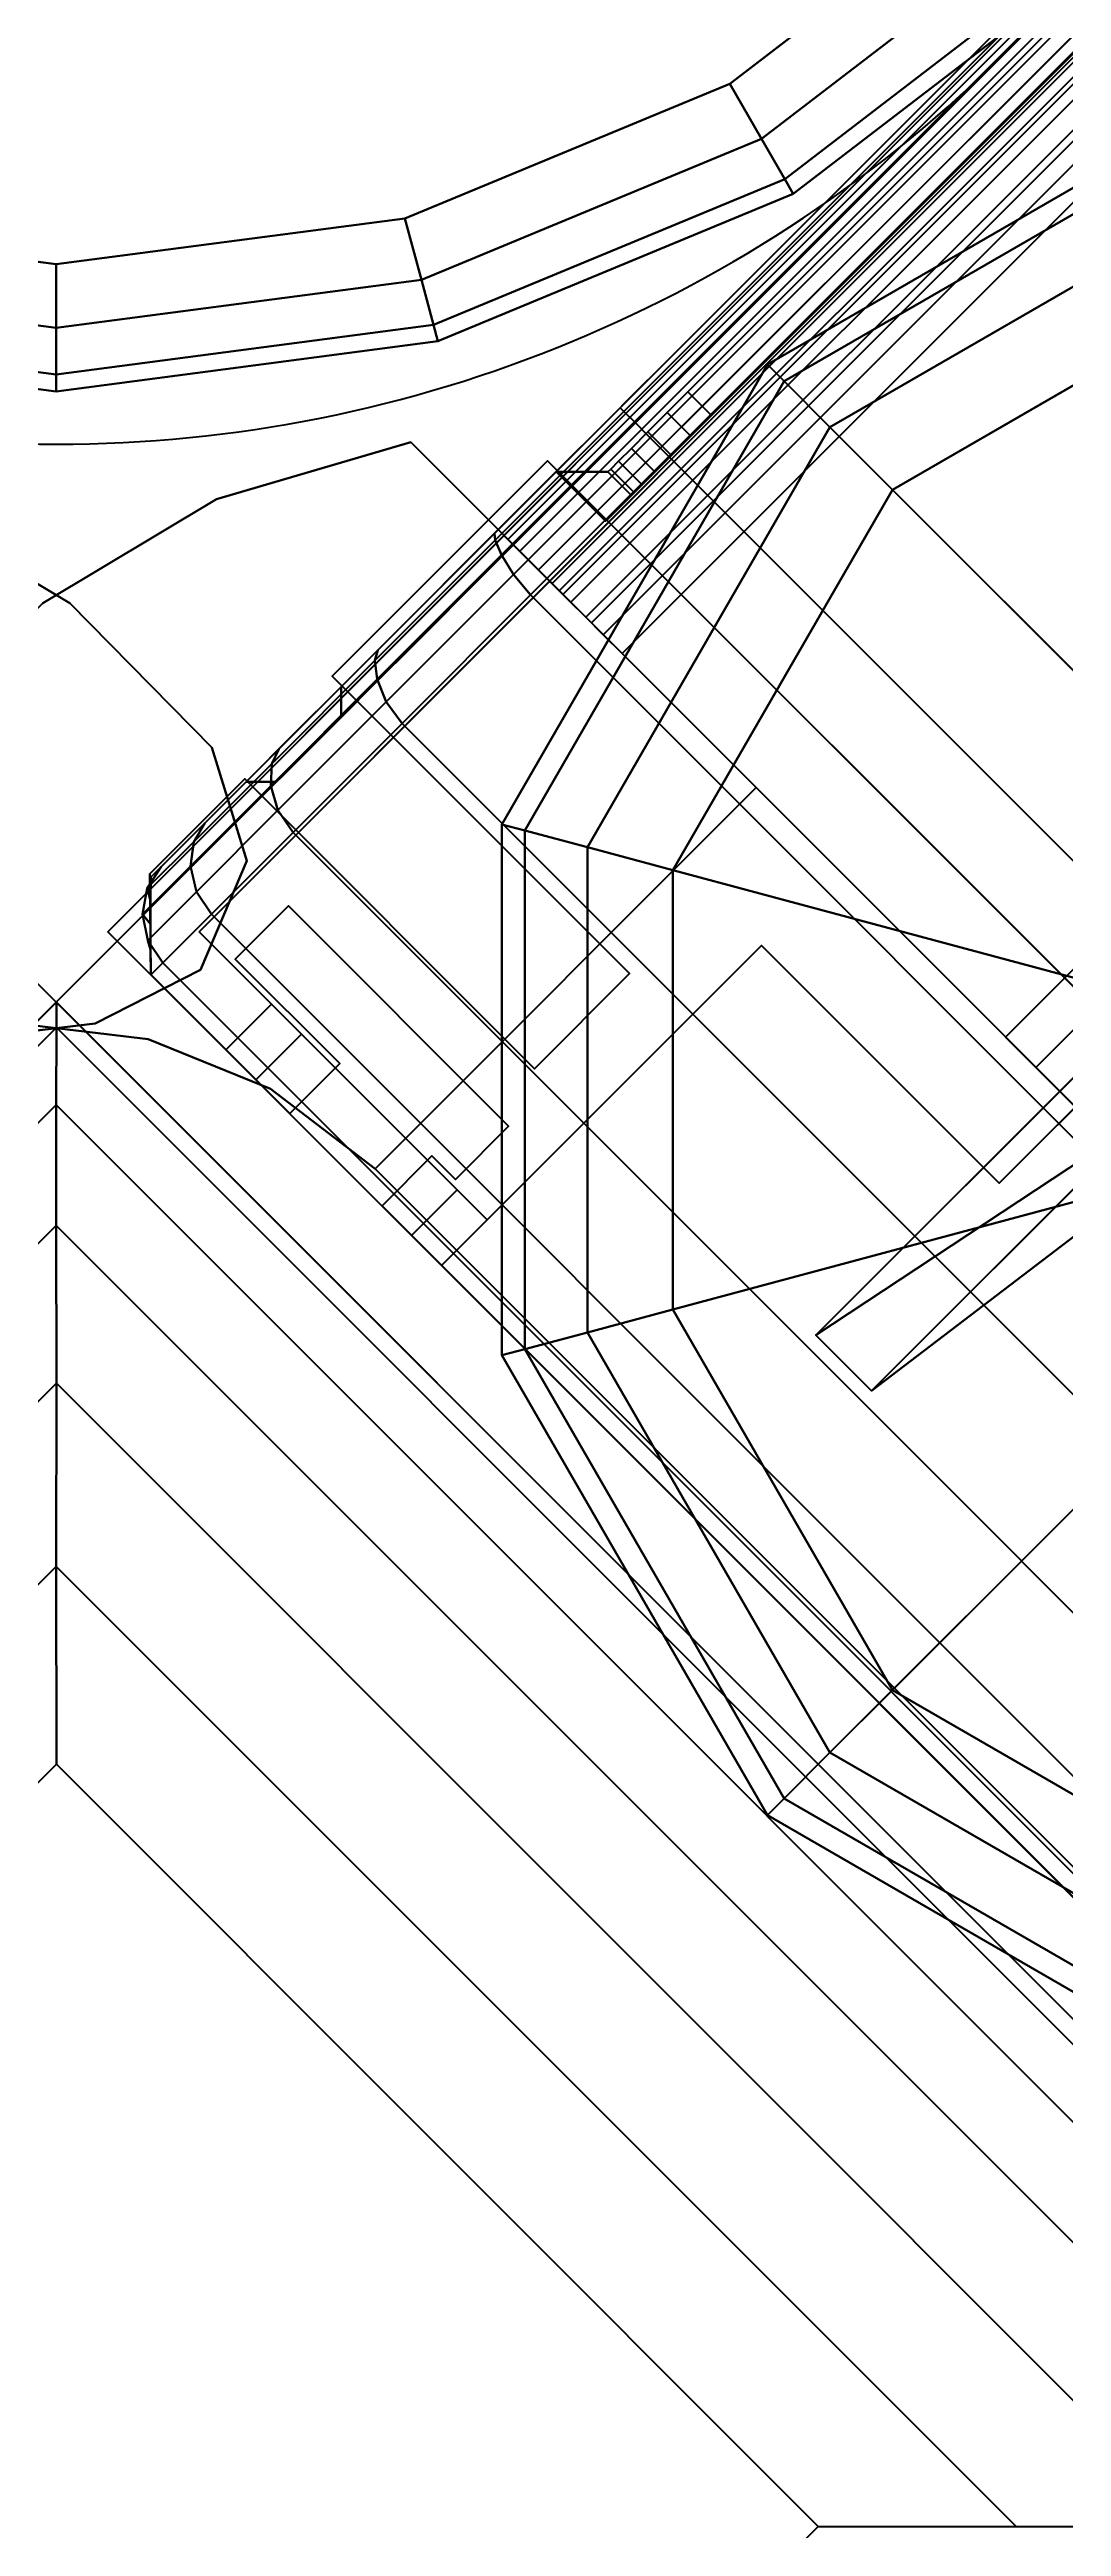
# Model space of a CAD drawing. Extents: x -170 to 1783, y -20 to 1205.
# Drawn here: x 103.195 to 104.134, y 271.417 to 273.715 of the extents above; entities that cross this region are included whole.
import ezdxf
from ezdxf.enums import TextEntityAlignment as Align

# ---------------------------------------------------------------- set-up
doc = ezdxf.new("R2010")
doc.units = 0
doc.header["$LTSCALE"] = 96
doc.header["$MEASUREMENT"] = 0
for name, color, linetype in [('A-FURN-3-PANEL-GLIDE', 7, 'Continuous'), ('A-FURN-3-PANEL-GLIDE-HOUSING', 7, 'Continuous'), ('A-FURN-3-PANEL-RACE', 7, 'Continuous'), ('A-FURN-3-PANEL-SIDE1', 7, 'Continuous'), ('A-FURN-3-PANEL-SIDE2', 7, 'Continuous'), ('A-FURN-3-PANEL-TOPCAP', 7, 'Continuous'), ('A-FURN-3-PANEL-TRIM', 7, 'Continuous'), ('A-FURN-3-WKSF-TOP', 7, 'Continuous'), ('A-FURN-3-WKSF-TRIM', 7, 'Continuous'), ('A-FURN-P-PNLS', 7, 'Continuous'), ('A-FURN-P-PNLS-POWR', 7, 'Continuous'), ('A-FURN-P-WKSF', 7, 'Continuous'), ('MAIN_PANEL', 7, 'Continuous'), ('MAIN_PANEL_COMP', 7, 'Continuous'), ('MAIN_WKSURF', 7, 'Continuous'), ('SM', 7, 'Continuous')]:
    doc.layers.add(name, color=color, linetype=linetype)

# ---------------------------------------------------------------- blocks, each defined once
blk = doc.blocks.new('EC-EFP-456')
at = {"layer": 'A-FURN-3-PANEL-GLIDE', "color": 20, "linetype": 'Continuous'}
for points in [[(0.4201, 1.8052, 0.2464), (0.4091, 1.8242, 0.1642), (0.885, 1.9517, 0.1642), (0.885, 1.9297, 0.2464)], [(0.4091, 1.8242, 0.1642), (0.4201, 1.8052, 0.0821), (0.885, 1.9297, 0.0821), (0.885, 1.9517, 0.1642)], [(0.885, 1.9297, 0.2464), (0.885, 1.9517, 0.1642), (1.3609, 1.8242, 0.1642), (1.3499, 1.8052, 0.2464)], [(0.885, 1.9517, 0.1642), (0.885, 1.9297, 0.0821), (1.3499, 1.8052, 0.0821), (1.3609, 1.8242, 0.1642)], [(0.4502, 1.7531, 0.3065), (0.4201, 1.8052, 0.2464), (0.885, 1.9297, 0.2464), (0.885, 1.8696, 0.3065)], [(0.4201, 1.8052, 0.0821), (0.4502, 1.7531, 0.022), (0.885, 1.8696, 0.022), (0.885, 1.9297, 0.0821)], [(0.885, 1.8696, 0.3065), (0.885, 1.9297, 0.2464), (1.3499, 1.8052, 0.2464), (1.3198, 1.7531, 0.3065)], [(0.885, 1.9297, 0.0821), (0.885, 1.8696, 0.022), (1.3198, 1.7531, 0.022), (1.3499, 1.8052, 0.0821)], [(0.4912, 1.682, 0.3285), (0.4502, 1.7531, 0.3065), (0.885, 1.8696, 0.3065), (0.885, 1.7875, 0.3285)], [(0.4502, 1.7531, 0.022), (0.4912, 1.682), (0.885, 1.7875), (0.885, 1.8696, 0.022)], [(0.885, 1.7875, 0.3285), (0.885, 1.8696, 0.3065), (1.3198, 1.7531, 0.3065), (1.2787, 1.682, 0.3285)], [(0.885, 1.8696, 0.022), (0.885, 1.7875), (1.2787, 1.682), (1.3198, 1.7531, 0.022)], [(0.0798, 1.4649, 0.2464), (0.0608, 1.4759, 0.1642), (0.4091, 1.8242, 0.1642), (0.4201, 1.8052, 0.2464)], [(0.0608, 1.4759, 0.1642), (0.0798, 1.4649, 0.0821), (0.4201, 1.8052, 0.0821), (0.4091, 1.8242, 0.1642)], [(0.1319, 1.4348, 0.3065), (0.0798, 1.4649, 0.2464), (0.4201, 1.8052, 0.2464), (0.4502, 1.7531, 0.3065)], [(0.0798, 1.4649, 0.0821), (0.1319, 1.4348, 0.022), (0.4502, 1.7531, 0.022), (0.4201, 1.8052, 0.0821)], [(0.7837, 1.1754, 0.3285), (0.4912, 1.682, 0.3285), (0.885, 1.7875, 0.3285), (0.885, 1.2025, 0.3285)], [(0.885, 1.2025, 0.3285), (0.885, 1.7875, 0.3285), (1.2787, 1.682, 0.3285), (0.9862, 1.1754, 0.3285)], [(0.203, 1.3937, 0.3285), (0.1319, 1.4348, 0.3065), (0.4502, 1.7531, 0.3065), (0.4912, 1.682, 0.3285)], [(0.1319, 1.4348, 0.022), (0.203, 1.3937), (0.4912, 1.682), (0.4502, 1.7531, 0.022)], [(0.7096, 1.1013, 0.3285), (0.203, 1.3937, 0.3285), (0.4912, 1.682, 0.3285), (0.7837, 1.1754, 0.3285)], [(-0.0447, 1, 0.2464), (-0.0668, 1, 0.1642), (0.0608, 1.4759, 0.1642), (0.0798, 1.4649, 0.2464)], [(-0.0668, 1, 0.1642), (-0.0447, 1, 0.0821), (0.0798, 1.4649, 0.0821), (0.0608, 1.4759, 0.1642)], [(0.0154, 1, 0.3065), (-0.0447, 1, 0.2464), (0.0798, 1.4649, 0.2464), (0.1319, 1.4348, 0.3065)], [(-0.0447, 1, 0.0821), (0.0154, 1, 0.022), (0.1319, 1.4348, 0.022), (0.0798, 1.4649, 0.0821)], [(0.0975, 1, 0.3285), (0.0154, 1, 0.3065), (0.1319, 1.4348, 0.3065), (0.203, 1.3937, 0.3285)], [(0.0154, 1, 0.022), (0.0975, 1), (0.203, 1.3937), (0.1319, 1.4348, 0.022)], [(0.6825, 1, 0.3285), (0.0975, 1, 0.3285), (0.203, 1.3937, 0.3285), (0.7096, 1.1013, 0.3285)], [(0.0798, 0.5351, 0.2464), (0.0608, 0.5241, 0.1642), (-0.0668, 1, 0.1642), (-0.0447, 1, 0.2464)], [(0.0608, 0.5241, 0.1642), (0.0798, 0.5351, 0.0821), (-0.0447, 1, 0.0821), (-0.0668, 1, 0.1642)], [(0.1319, 0.5652, 0.3065), (0.0798, 0.5351, 0.2464), (-0.0447, 1, 0.2464), (0.0154, 1, 0.3065)], [(0.0798, 0.5351, 0.0821), (0.1319, 0.5652, 0.022), (0.0154, 1, 0.022), (-0.0447, 1, 0.0821)], [(0.203, 0.6063, 0.3285), (0.1319, 0.5652, 0.3065), (0.0154, 1, 0.3065), (0.0975, 1, 0.3285)], [(0.1319, 0.5652, 0.022), (0.203, 0.6063), (0.0975, 1), (0.0154, 1, 0.022)], [(0.7096, 0.8988, 0.3285), (0.203, 0.6063, 0.3285), (0.0975, 1, 0.3285), (0.6825, 1, 0.3285)]]:
    blk.add_3dface(points, dxfattribs=at)
at = {"layer": 'A-FURN-3-PANEL-GLIDE', "color": 20, "linetype": 'Continuous', "invisible_edges": 12}
for points in [[(0.885, 1), (0.885, 1.7875), (0.4912, 1.682)], [(0.885, 1), (1.2787, 1.682), (0.885, 1.7875)], [(0.885, 1), (0.4912, 1.682), (0.203, 1.3937)], [(0.885, 1), (0.203, 1.3937), (0.0975, 1)], [(0.885, 1), (0.0975, 1), (0.203, 0.6063)]]:
    blk.add_3dface(points, dxfattribs=at)
at = {"layer": 'A-FURN-3-PANEL-GLIDE-HOUSING', "color": 40, "linetype": 'Continuous'}
for points in [[(0.6, 1.3543, 4.1997), (0.6, 1.3143, 4.2397), (0.8848, 1.3143, 4.2397), (0.8848, 1.3543, 4.1997)], [(0.6, 1.3543, 3.6147), (0.6, 1.3543, 4.1997), (0.8848, 1.3543, 4.1997), (0.8848, 1.3543, 3.6147)], [(0.6, 1.3143, 3.5747), (0.6, 1.3543, 3.6147), (0.8848, 1.3543, 3.6147), (0.8848, 1.3143, 3.5747)], [(0.6849, 1.2001, 2.2447), (0.885, 1.283, 3.5747), (0.28, 1.283, 3.5747), (0.28, 1.283, 3.3867)], [(0.28, 1.21, 3.5747), (0.28, 1.21, 3.3867), (0.28, 1.283, 3.3867), (0.28, 1.283, 3.5747)], [(0.28, 1.283, 3.3867), (0.28, 1.21, 3.3867), (0.7365, 1.1485, 2.2447), (0.6849, 1.2001, 2.2447)], [(0.28, 1.21, 3.3867), (0.28, 1.21, 3.5747), (0.885, 1.21, 3.5747), (0.7365, 1.1485, 2.2447)]]:
    blk.add_3dface(points, dxfattribs=at)
for points, invisible_edges in [([(0.6, 0.6883, 4.2397), (0.8848, 0.6883, 4.2397), (0.8848, 1.3143, 4.2397), (0.6, 1.3143, 4.2397)], 2), ([(0.6002, 1.283, 3.5747), (0.6, 1.3143, 3.5747), (0.8848, 1.3143, 3.5747), (0.885, 1.283, 3.5747)], 4), ([(0.28, 1.21, 3.5747), (0.28, 1.283, 3.5747), (0.885, 1.283, 3.5747), (0.885, 1.21, 3.5747)], 4)]:
    blk.add_3dface(points, dxfattribs=dict(at, invisible_edges=invisible_edges))
at = {"layer": 'A-FURN-3-PANEL-RACE', "color": 40, "linetype": 'Continuous'}
for points, invisible_edges in [([(0.08, 2.0125, 3.515), (0.08, 2.0125, 0.3963), (47.92, 2.0125, 0.3963), (47.92, 2.0125, 3.515)], 8), ([(0.08, 1.8575, 3.1951), (0.08, 1.8575, 1.4986), (0.08, 2.0125, 0.3963), (0.08, 2.0125, 3.515)], 10), ([(0.5, 1.5745, 0.3963), (47.5, 1.5745, 0.3963), (0.08, 2.0125, 0.3963), (0.08, 1.5745, 0.3963)], 3), ([(47.5, 1.5745, 0.3963), (47.92, 1.5745, 0.3963), (47.92, 2.0125, 0.3963), (0.08, 2.0125, 0.3963)], 8), ([(0.08, 1.8181, 1.4986), (0.08, 1.5745, 0.3963), (0.08, 2.0125, 0.3963), (0.08, 1.8575, 1.4986)], 5), ([(0.08, 1.5745, 3.245), (0.08, 1.8575, 3.1951), (0.08, 2.0125, 3.515), (0.08, 1.5745, 3.515)], 2), ([(0.14, 1.5745, 3.515), (0.08, 1.5745, 3.515), (0.08, 2.0125, 3.515), (0.14, 1.9525, 3.515)], 4), ([(0.14, 1.9525, 3.515), (0.08, 2.0125, 3.515), (0.6, 2.0125, 3.515), (0.6, 1.9525, 3.515)], 1), ([(0.6, 2.0125, 4.0847), (0.6, 2.0125, 3.515), (47.4, 2.0125, 3.515), (47.4, 2.0125, 4.0847)], 2), ([(0.6, 1.9525, 3.515), (0.6, 2.0125, 3.515), (0.6, 2.0125, 4.0847), (0.6, 1.9525, 4.0847)], 4), ([(0.6, 1.9493, 4.1093), (0.6, 1.9525, 4.0847), (0.6, 2.0125, 4.0847), (0.6, 2.0072, 4.1248)], 10), ([(0.6, 1.9398, 4.1322), (0.6, 1.9493, 4.1093), (0.6, 2.0072, 4.1248), (0.6, 1.9918, 4.1622)], 10), ([(0.6, 1.9247, 4.1519), (0.6, 1.9398, 4.1322), (0.6, 1.9918, 4.1622), (0.6, 1.9671, 4.1943)], 10), ([(0.6, 1.905, 4.1669), (0.6, 1.9247, 4.1519), (0.6, 1.9671, 4.1943), (0.6, 1.935, 4.2189)], 10), ([(47.86, 1.9525, 0.4563), (0.14, 1.9525, 0.4563), (0.14, 1.9525, 3.515), (47.86, 1.9525, 3.515)], 4), ([(0.14, 1.9525, 0.4563), (0.14, 1.8575, 1.4986), (0.14, 1.8575, 3.1951), (0.14, 1.9525, 3.515)], 5), ([(0.5, 1.5745, 0.4563), (0.14, 1.5745, 0.4563), (0.14, 1.9525, 0.4563), (47.5, 1.5745, 0.4563)], 12), ([(47.5, 1.5745, 0.4563), (0.14, 1.9525, 0.4563), (47.86, 1.9525, 0.4563), (47.86, 1.5745, 0.4563)], 1), ([(0.14, 1.5745, 0.4563), (0.14, 1.8181, 1.4986), (0.14, 1.8575, 1.4986), (0.14, 1.9525, 0.4563)], 5), ([(0.14, 1.8575, 3.1951), (0.14, 1.5745, 3.245), (0.14, 1.5745, 3.515), (0.14, 1.9525, 3.515)], 8), ([(47.4, 1.9525, 3.515), (0.6, 1.9525, 3.515), (0.6, 1.9525, 4.0847), (47.4, 1.9525, 4.0847)], 1), ([(0.6, 1.8821, 4.1764), (0.6, 1.905, 4.1669), (0.6, 1.935, 4.2189), (0.6, 1.8976, 4.2344)], 10), ([(0.6, 1.8575, 4.1797), (0.6, 1.8821, 4.1764), (0.6, 1.8976, 4.2344), (0.6, 1.8575, 4.2397)], 2), ([(0.08, 1.614, 1.7894), (0.08, 1.5745, 1.7894), (0.08, 1.5745, 0.3963), (0.08, 1.8181, 1.4986)], 4), ([(0.14, 1.5745, 1.7894), (0.14, 1.614, 1.7894), (0.14, 1.8181, 1.4986), (0.14, 1.5745, 0.4563)], 4), ([(0.08, 1.5745, 0.3963), (0.08, 1.5745, 1.7894), (0.14, 1.5745, 1.7894), (0.14, 1.5745, 0.4563)], 8), ([(0.5, 1.5745, 0.3963), (0.08, 1.5745, 0.3963), (0.14, 1.5745, 0.4563), (0.5, 1.5745, 0.4563)], 2), ([(2.098, 1.2625, 0.3963), (45.902, 1.2625, 0.3963), (0.5, 1.5745, 0.3963), (0.5, 1.2625, 0.3963)], 3), ([(47.5, 1.2625, 0.3963), (47.5, 1.5745, 0.3963), (0.5, 1.5745, 0.3963), (45.902, 1.2625, 0.3963)], 6), ([(2.098, 1.2625, 0.4563), (0.5, 1.2625, 0.4563), (0.5, 1.5745, 0.4563), (45.902, 1.2625, 0.4563)], 12), ([(47.5, 1.2625, 0.4563), (45.902, 1.2625, 0.4563), (0.5, 1.5745, 0.4563), (47.5, 1.5745, 0.4563)], 6)]:
    blk.add_3dface(points, dxfattribs=dict(at, invisible_edges=invisible_edges))
for points in [[(0.6, 2.0072, 4.1248), (0.6, 2.0125, 4.0847), (47.4, 2.0125, 4.0847), (47.4, 2.0072, 4.1248)], [(0.6, 1.9918, 4.1622), (0.6, 2.0072, 4.1248), (47.4, 2.0072, 4.1248), (47.4, 1.9918, 4.1622)], [(0.6, 1.9671, 4.1943), (0.6, 1.9918, 4.1622), (47.4, 1.9918, 4.1622), (47.4, 1.9671, 4.1943)], [(0.6, 1.935, 4.2189), (0.6, 1.9671, 4.1943), (47.4, 1.9671, 4.1943), (47.4, 1.935, 4.2189)], [(47.4, 1.9493, 4.1093), (47.4, 1.9525, 4.0847), (0.6, 1.9525, 4.0847), (0.6, 1.9493, 4.1093)], [(47.4, 1.9398, 4.1322), (47.4, 1.9493, 4.1093), (0.6, 1.9493, 4.1093), (0.6, 1.9398, 4.1322)], [(47.4, 1.9247, 4.1519), (47.4, 1.9398, 4.1322), (0.6, 1.9398, 4.1322), (0.6, 1.9247, 4.1519)], [(0.6, 1.8976, 4.2344), (0.6, 1.935, 4.2189), (47.4, 1.935, 4.2189), (47.4, 1.8976, 4.2344)], [(47.4, 1.905, 4.1669), (47.4, 1.9247, 4.1519), (0.6, 1.9247, 4.1519), (0.6, 1.905, 4.1669)], [(47.4, 1.8821, 4.1764), (47.4, 1.905, 4.1669), (0.6, 1.905, 4.1669), (0.6, 1.8821, 4.1764)], [(0.6, 1.8575, 4.2397), (0.6, 1.8976, 4.2344), (47.4, 1.8976, 4.2344), (47.4, 1.8575, 4.2397)], [(47.4, 1.8575, 4.1797), (47.4, 1.8821, 4.1764), (0.6, 1.8821, 4.1764), (0.6, 1.8575, 4.1797)], [(0.14, 1.8575, 1.4986), (0.08, 1.8575, 1.4986), (0.08, 1.8575, 3.1951), (0.14, 1.8575, 3.1951)], [(0.08, 1.8181, 1.4986), (0.08, 1.8575, 1.4986), (0.14, 1.8575, 1.4986), (0.14, 1.8181, 1.4986)], [(0.14, 1.8575, 3.1951), (0.08, 1.8575, 3.1951), (0.08, 1.5745, 3.245), (0.14, 1.5745, 3.245)], [(0.6, 1.8575, 4.1797), (0.6, 1.8575, 4.2397), (47.4, 1.8575, 4.2397), (47.4, 1.8575, 4.1797)], [(0.08, 1.614, 1.7894), (0.08, 1.8181, 1.4986), (0.14, 1.8181, 1.4986), (0.14, 1.614, 1.7894)], [(0.08, 1.5745, 1.7894), (0.08, 1.614, 1.7894), (0.14, 1.614, 1.7894), (0.14, 1.5745, 1.7894)], [(0.14, 1.5745, 3.245), (0.08, 1.5745, 3.245), (0.08, 1.5745, 3.515), (0.14, 1.5745, 3.515)], [(0.5, 1.2625, 0.3963), (0.5, 1.5745, 0.3963), (0.5, 1.5745, 0.4563), (0.5, 1.2625, 0.4563)], [(0.5, 1.2625, 0.4563), (2.098, 1.2625, 0.4563), (2.098, 1.2625, 0.3963), (0.5, 1.2625, 0.3963)]]:
    blk.add_3dface(points, dxfattribs=at)
at = {"layer": 'A-FURN-3-PANEL-SIDE1', "color": 7, "linetype": 'Continuous'}
for points in [[(47.3224, 1.955, 55.7401), (47.3228, 0.045, 55.7401), (0.6776, 0.045, 55.7401), (0.6776, 1.955, 55.7401)], [(0.6776, 0.045, 4.2397), (0.6776, 1.955, 4.2397), (0.6776, 1.955, 55.7401), (0.6776, 0.045, 55.7401)], [(47.3224, 0.045, 4.2397), (47.3224, 1.955, 4.2397), (0.6776, 1.955, 4.2397), (0.6776, 0.045, 4.2397)]]:
    blk.add_3dface(points, dxfattribs=at)
at = {"layer": 'A-FURN-3-PANEL-SIDE2', "color": 7, "linetype": 'Continuous'}
blk.add_3dface([(0.6776, 1.955, 55.7401), (0.6776, 1.955, 4.2397), (47.3224, 1.955, 4.2397), (47.3224, 1.955, 55.7401)], dxfattribs=at)
at = {"layer": 'A-FURN-3-PANEL-TOPCAP', "color": 60, "linetype": 'Continuous'}
for points in [[(0.1006, 1.9805, 55.8155), (0.0965, 1.9727, 55.635), (0.1129, 1.9894, 55.635), (0.1143, 2.0013, 55.8104)], [(0.1644, 1.9805, 55.9859), (0.1006, 1.9805, 55.8155), (0.1143, 2.0013, 55.8104), (0.1774, 2.0013, 55.977)], [(0.1143, 2.0013, 55.8104), (0.1129, 1.9894, 55.635), (0.1285, 2.0047, 55.635), (0.1344, 2.0151, 55.8048)], [(0.1774, 2.0013, 55.977), (0.1143, 2.0013, 55.8104), (0.1344, 2.0151, 55.8048), (0.1955, 2.0151, 55.9663)], [(0.1344, 2.0151, 55.8048), (0.1285, 2.0047, 55.635), (0.144, 2.02, 55.635), (0.1575, 2.02, 55.8011)], [(0.1955, 2.0151, 55.9663), (0.1344, 2.0151, 55.8048), (0.1575, 2.02, 55.8011), (0.2149, 2.02, 55.9575)], [(0.2713, 1.9805, 56.1337), (0.1644, 1.9805, 55.9859), (0.1774, 2.0013, 55.977), (0.2828, 2.0013, 56.1222)], [(0.2828, 2.0013, 56.1222), (0.1774, 2.0013, 55.977), (0.1955, 2.0151, 55.9663), (0.2978, 2.0151, 56.1072)], [(0.2978, 2.0151, 56.1072), (0.1955, 2.0151, 55.9663), (0.2149, 2.02, 55.9575), (0.3121, 2.02, 56.0929)], [(0.4136, 1.9805, 56.248), (0.2713, 1.9805, 56.1337), (0.2828, 2.0013, 56.1222), (0.4225, 2.0013, 56.2349)], [(0.4225, 2.0013, 56.2349), (0.2828, 2.0013, 56.1222), (0.2978, 2.0151, 56.1072), (0.4331, 2.0151, 56.2168)], [(0.4331, 2.0151, 56.2168), (0.2978, 2.0151, 56.1072), (0.3121, 2.02, 56.0929), (0.4419, 2.02, 56.1974)], [(0.5806, 1.9805, 56.3203), (0.4136, 1.9805, 56.248), (0.4225, 2.0013, 56.2349), (0.5856, 2.0013, 56.3065)], [(0.5856, 2.0013, 56.3065), (0.4225, 2.0013, 56.2349), (0.4331, 2.0151, 56.2168), (0.5913, 2.0151, 56.2864)], [(0.5913, 2.0151, 56.2864), (0.4331, 2.0151, 56.2168), (0.4419, 2.02, 56.1974), (0.5949, 2.02, 56.2633)], [(0.76, 1.9805, 56.3451), (0.5806, 1.9805, 56.3203), (0.5856, 2.0013, 56.3065), (0.76, 2.0013, 56.3313)], [(0.76, 2.0013, 56.3313), (0.5856, 2.0013, 56.3065), (0.5913, 2.0151, 56.2864), (0.76, 2.0151, 56.3105)], [(0.76, 2.0151, 56.3105), (0.5913, 2.0151, 56.2864), (0.5949, 2.02, 56.2633), (0.76, 2.02, 56.286)], [(0.71, 1.986, 55.635), (0.676, 2.02, 55.635), (0.676, 1.955, 55.635), (0.71, 1.955, 55.635)], [(47.24, 2.02, 56.286), (47.24, 2.0151, 56.3105), (0.76, 2.0151, 56.3105), (0.76, 2.02, 56.286)], [(47.24, 2.0151, 56.3105), (47.24, 2.0013, 56.3313), (0.76, 2.0013, 56.3313), (0.76, 2.0151, 56.3105)], [(47.24, 2.0013, 56.3313), (47.24, 1.9805, 56.3451), (0.76, 1.9805, 56.3451), (0.76, 2.0013, 56.3313)], [(0.0957, 1.956, 55.8177), (0.08, 1.956, 55.635), (0.0965, 1.9727, 55.635), (0.1006, 1.9805, 55.8155)], [(0.1595, 1.956, 55.9895), (0.0957, 1.956, 55.8177), (0.1006, 1.9805, 55.8155), (0.1644, 1.9805, 55.9859)], [(0.2668, 1.956, 56.1382), (0.1595, 1.956, 55.9895), (0.1644, 1.9805, 55.9859), (0.2713, 1.9805, 56.1337)], [(0.4099, 1.956, 56.2528), (0.2668, 1.956, 56.1382), (0.2713, 1.9805, 56.1337), (0.4136, 1.9805, 56.248)], [(0.5783, 1.956, 56.3252), (0.4099, 1.956, 56.2528), (0.4136, 1.9805, 56.248), (0.5806, 1.9805, 56.3203)], [(0.76, 1.956, 56.35), (0.5783, 1.956, 56.3252), (0.5806, 1.9805, 56.3203), (0.76, 1.9805, 56.3451)], [(0.7136, 1.955, 55.6622), (0.7136, 1.986, 55.6622), (0.71, 1.986, 55.635), (0.71, 1.955, 55.635)], [(0.724, 1.955, 55.6875), (0.724, 1.986, 55.6875), (0.7136, 1.986, 55.6622), (0.7136, 1.955, 55.6622)], [(0.7407, 1.955, 55.7093), (0.7407, 1.986, 55.7093), (0.724, 1.986, 55.6875), (0.724, 1.955, 55.6875)], [(0.7625, 1.955, 55.726), (0.7625, 1.986, 55.726), (0.7407, 1.986, 55.7093), (0.7407, 1.955, 55.7093)], [(47.24, 1.9805, 56.3451), (47.24, 1.956, 56.35), (0.76, 1.956, 56.35), (0.76, 1.9805, 56.3451)], [(0.7878, 1.955, 55.7365), (0.7878, 1.986, 55.7365), (0.7625, 1.986, 55.726), (0.7625, 1.955, 55.726)], [(0.815, 1.955, 55.7401), (0.815, 1.986, 55.7401), (0.7878, 1.986, 55.7365), (0.7878, 1.955, 55.7365)], [(47.185, 1.955, 55.7401), (47.185, 1.986, 55.7401), (0.815, 1.986, 55.7401), (0.815, 1.955, 55.7401)], [(0.0957, 0.044, 55.8177), (0.08, 0.044, 55.635), (0.08, 1.956, 55.635), (0.0957, 1.956, 55.8177)], [(0.1595, 0.044, 55.9895), (0.0957, 0.044, 55.8177), (0.0957, 1.956, 55.8177), (0.1595, 1.956, 55.9895)], [(0.2668, 0.044, 56.1382), (0.1595, 0.044, 55.9895), (0.1595, 1.956, 55.9895), (0.2668, 1.956, 56.1382)], [(0.4099, 0.044, 56.2528), (0.2668, 0.044, 56.1382), (0.2668, 1.956, 56.1382), (0.4099, 1.956, 56.2528)], [(0.5783, 0.044, 56.3252), (0.4099, 0.044, 56.2528), (0.4099, 1.956, 56.2528), (0.5783, 1.956, 56.3252)], [(0.76, 0.044, 56.35), (0.5783, 0.044, 56.3252), (0.5783, 1.956, 56.3252), (0.76, 1.956, 56.35)], [(0.76, 0.044, 56.35), (0.76, 1.956, 56.35), (47.24, 1.956, 56.35), (47.24, 0.044, 56.35)]]:
    blk.add_3dface(points, dxfattribs=at)
for points, invisible_edges in [([(0.1285, 2.0047, 55.635), (0.1129, 1.9894, 55.635), (0.1129, 0.0106, 55.635), (0.1285, -0.0047, 55.635)], 10), ([(0.1285, -0.0047, 55.635), (0.144, -0.02, 55.635), (0.144, 2.02, 55.635), (0.1285, 2.0047, 55.635)], 10), ([(0.144, 2.02, 55.635), (0.269, 2.02, 55.635), (0.2783, 2.02, 55.7687), (0.1575, 2.02, 55.8011)], 4), ([(0.144, -0.02, 55.635), (0.269, -0.02, 55.635), (0.269, 2.02, 55.635), (0.144, 2.02, 55.635)], 10), ([(0.1575, 2.02, 55.8011), (0.2783, 2.02, 55.7687), (0.3232, 2.02, 55.8949), (0.2149, 2.02, 55.9575)], 5), ([(0.2149, 2.02, 55.9575), (0.3232, 2.02, 55.8949), (0.4005, 2.02, 56.0044), (0.3121, 2.02, 56.0929)], 5), ([(0.269, 2.02, 55.635), (0.289, 2, 55.635), (0.2976, 2, 55.7635), (0.2783, 2.02, 55.7687)], 4), ([(0.289, 2, 55.635), (0.269, 2.02, 55.635), (0.269, -0.02, 55.635), (0.289, 0, 55.635)], 10), ([(0.2783, 2.02, 55.7687), (0.2976, 2, 55.7635), (0.3405, 2, 55.8849), (0.3232, 2.02, 55.8949)], 5), ([(0.289, 2, 55.635), (0.3741, 2, 55.635), (0.3798, 2, 55.7415), (0.2976, 2, 55.7635)], 4), ([(0.289, 0, 55.635), (0.3741, 0, 55.635), (0.3741, 2, 55.635), (0.289, 2, 55.635)], 10), ([(0.2976, 2, 55.7635), (0.3798, 2, 55.7415), (0.4142, 2, 55.8424), (0.3405, 2, 55.8849)], 5), ([(0.3121, 2.02, 56.0929), (0.4005, 2.02, 56.0044), (0.5044, 2.02, 56.0891), (0.4419, 2.02, 56.1974)], 5), ([(0.3232, 2.02, 55.8949), (0.3405, 2, 55.8849), (0.4146, 2, 55.9903), (0.4005, 2.02, 56.0044)], 5), ([(0.3405, 2, 55.8849), (0.4142, 2, 55.8424), (0.4748, 2, 55.9301), (0.4146, 2, 55.9903)], 5), ([(0.3741, 2, 55.635), (0.394, 2.02, 55.635), (0.399, 2.02, 55.7363), (0.3798, 2, 55.7415)], 4), ([(0.394, 2.02, 55.635), (0.3741, 2, 55.635), (0.3741, 0, 55.635), (0.394, -0.02, 55.635)], 10), ([(0.3798, 2, 55.7415), (0.399, 2.02, 55.7363), (0.4315, 2.02, 55.8323), (0.4142, 2, 55.8424)], 5), ([(0.6807, 2.02, 55.671), (0.399, 2.02, 55.7363), (0.394, 2.02, 55.635), (0.676, 2.02, 55.635)], 1), ([(0.676, 2.02, 55.635), (0.394, 2.02, 55.635), (0.394, -0.02, 55.635), (0.676, -0.02, 55.635)], 10), ([(0.6946, 2.02, 55.7045), (0.4315, 2.02, 55.8323), (0.399, 2.02, 55.7363), (0.6807, 2.02, 55.671)], 5), ([(0.4005, 2.02, 56.0044), (0.4146, 2, 55.9903), (0.5144, 2, 56.0717), (0.5044, 2.02, 56.0891)], 5), ([(0.4142, 2, 55.8424), (0.4315, 2.02, 55.8323), (0.4889, 2.02, 55.9159), (0.4748, 2, 55.9301)], 5), ([(0.4146, 2, 55.9903), (0.4748, 2, 55.9301), (0.5569, 2, 55.9981), (0.5144, 2, 56.0717)], 5), ([(0.4315, 2.02, 55.8323), (0.6946, 2.02, 55.7045), (0.7167, 2.02, 55.7333), (0.4889, 2.02, 55.9159)], 5), ([(0.4419, 2.02, 56.1974), (0.5044, 2.02, 56.0891), (0.6273, 2.02, 56.1426), (0.5949, 2.02, 56.2633)], 5), ([(0.4748, 2, 55.9301), (0.4889, 2.02, 55.9159), (0.5669, 2.02, 55.9807), (0.5569, 2, 55.9981)], 5), ([(0.7455, 2.02, 55.7554), (0.5669, 2.02, 55.9807), (0.4889, 2.02, 55.9159), (0.7167, 2.02, 55.7333)], 5), ([(0.5044, 2.02, 56.0891), (0.5144, 2, 56.0717), (0.6324, 2, 56.1232), (0.6273, 2.02, 56.1426)], 5), ([(0.5144, 2, 56.0717), (0.5569, 2, 55.9981), (0.6544, 2, 56.0411), (0.6324, 2, 56.1232)], 5), ([(0.5569, 2, 55.9981), (0.5669, 2.02, 55.9807), (0.6596, 2.02, 56.0218), (0.6544, 2, 56.0411)], 5), ([(0.5669, 2.02, 55.9807), (0.7455, 2.02, 55.7554), (0.779, 2.02, 55.7693), (0.6596, 2.02, 56.0218)], 5), ([(0.5949, 2.02, 56.2633), (0.6273, 2.02, 56.1426), (0.76, 2.02, 56.161), (0.76, 2.02, 56.286)], 5), ([(0.6273, 2.02, 56.1426), (0.6324, 2, 56.1232), (0.76, 2, 56.141), (0.76, 2.02, 56.161)], 5), ([(0.6324, 2, 56.1232), (0.6544, 2, 56.0411), (0.76, 2, 56.056), (0.76, 2, 56.141)], 5), ([(0.6544, 2, 56.0411), (0.6596, 2.02, 56.0218), (0.76, 2.02, 56.036), (0.76, 2, 56.056)], 5), ([(0.815, 2.02, 55.7741), (0.76, 2.02, 56.036), (0.6596, 2.02, 56.0218), (0.779, 2.02, 55.7693)], 5), ([(0.676, 2.02, 55.635), (0.71, 1.986, 55.635), (0.7136, 1.986, 55.6622), (0.6807, 2.02, 55.671)], 4), ([(0.6807, 2.02, 55.671), (0.7136, 1.986, 55.6622), (0.724, 1.986, 55.6875), (0.6946, 2.02, 55.7045)], 5), ([(0.6946, 2.02, 55.7045), (0.724, 1.986, 55.6875), (0.7407, 1.986, 55.7093), (0.7167, 2.02, 55.7333)], 5), ([(0.7167, 2.02, 55.7333), (0.7407, 1.986, 55.7093), (0.7625, 1.986, 55.726), (0.7455, 2.02, 55.7554)], 5), ([(0.7455, 2.02, 55.7554), (0.7625, 1.986, 55.726), (0.7878, 1.986, 55.7365), (0.779, 2.02, 55.7693)], 5), ([(0.76, 2.02, 56.286), (0.76, 2.02, 56.161), (47.24, 2.02, 56.161), (47.24, 2.02, 56.286)], 5), ([(47.24, 2, 56.141), (47.24, 2.02, 56.161), (0.76, 2.02, 56.161), (0.76, 2, 56.141)], 5), ([(47.24, 2.02, 56.036), (47.24, 2, 56.056), (0.76, 2, 56.056), (0.76, 2.02, 56.036)], 5), ([(0.76, 2.02, 56.036), (0.815, 2.02, 55.7741), (47.185, 2.02, 55.7741), (47.24, 2.02, 56.036)], 5), ([(0.76, 2, 56.141), (0.76, 2, 56.056), (47.24, 2, 56.056), (47.24, 2, 56.141)], 5), ([(0.779, 2.02, 55.7693), (0.7878, 1.986, 55.7365), (0.815, 1.986, 55.7401), (0.815, 2.02, 55.7741)], 5), ([(47.185, 2.02, 55.7741), (0.815, 2.02, 55.7741), (0.815, 1.986, 55.7401), (47.185, 1.986, 55.7401)], 10), ([(0.0965, 0.0273, 55.635), (0.1129, 0.0106, 55.635), (0.1129, 1.9894, 55.635), (0.0965, 1.9727, 55.635)], 10), ([(0.0965, 1.9727, 55.635), (0.08, 1.956, 55.635), (0.08, 0.044, 55.635), (0.0965, 0.0273, 55.635)], 8)]:
    blk.add_3dface(points, dxfattribs=dict(at, invisible_edges=invisible_edges))
at = {"layer": 'A-FURN-3-PANEL-TRIM', "color": 60, "linetype": 'Continuous'}
for points, invisible_edges in [([(-0.0735, 2.1159, 3.8013), (0.6, 2.1348, 3.8013), (0.065, 2.269, 3.8013), (-0.0322, 2.2178, 3.8013)], 3), ([(-0.0735, 2.1159, 4.013), (-0.0322, 2.2178, 4.013), (0.065, 2.269, 4.013), (0.6, 2.1348, 4.013)], 12), ([(0.065, 2.269, 3.8013), (0.6, 2.1348, 3.8013), (0.4351, 2.2249, 3.8013), (0.2529, 2.2706, 3.8013)], 1), ([(0.065, 2.269, 4.013), (0.2529, 2.2706, 4.013), (0.4351, 2.2249, 4.013), (0.6, 2.1348, 4.013)], 8), ([(0.0361, 1.9153, 3.8013), (0.6, 2.1348, 3.8013), (-0.0735, 2.1159, 3.8013), (-0.0395, 2.0114, 3.8013)], 3), ([(0.0361, 1.9153, 4.013), (-0.0395, 2.0114, 4.013), (-0.0735, 2.1159, 4.013), (0.6, 2.1348, 4.013)], 12), ([(0.1, 1.6815, 3.8013), (0.6, 2.1348, 3.8013), (0.0361, 1.9153, 3.8013), (0.0837, 1.8027, 3.8013)], 3), ([(0.1, 1.6815, 4.013), (0.0837, 1.8027, 4.013), (0.0361, 1.9153, 4.013), (0.6, 2.1348, 4.013)], 12), ([(0.1, 1.6815, 3.8013), (0.6, 1.6815, 3.8013), (0.6, 2.1348, 3.8013)], 12), ([(0.6, 2.1348, 4.013), (0.6, 1.6815, 4.013), (0.1, 1.6815, 4.013)], 12), ([(0.0802, 1.7737, 55.635), (0.08, 1.956, 55.635), (0.1457, 2.0228, 55.635), (0.1457, 1.7737, 55.635)], 4), ([(0.2155, 1.9109, 55.635), (0.1457, 1.9109, 55.635), (0.1457, 2.0228, 55.635), (0.2701, 2.0228, 55.635)], 10), ([(0.395, 2.0328, 55.635), (0.6776, 2.0328, 55.635), (0.6776, -0.0328, 55.635), (0.395, -0.0328, 55.635)], 8), ([(0.6, -0.1348, 3.5747), (0.6, 1.6815, 3.5747), (0.1, 1.6815, 3.5747), (0.1, 0.3185, 3.5747)], 10), ([(0.6, -0.1348, 4.2397), (0.1, 0.3185, 4.2397), (0.1, 1.6815, 4.2397), (0.6, 1.6815, 4.2397)], 5), ([(0.1457, 0.3473, 55.635), (0.0802, 0.3473, 55.635), (0.0802, 1.6527, 55.635), (0.1457, 1.6527, 55.635)], 8), ([(0.2701, 1.6426, 55.635), (0.395, 1.6426, 55.635), (0.395, 0.3574, 55.635), (0.2701, 0.3574, 55.635)], 10), ([(0.1457, 1.6218, 55.635), (0.2155, 1.6218, 55.635), (0.2155, 0.3782, 55.635), (0.1457, 0.3782, 55.635)], 10), ([(-0.0735, -0.1159, 3.5747), (0.6, -0.1348, 3.5747), (0.0361, 0.0847, 3.5747), (-0.0395, -0.0114, 3.5747)], 3), ([(-0.0735, -0.1159, 4.2397), (-0.0395, -0.0114, 4.2397), (0.0361, 0.0847, 4.2397), (0.6, -0.1348, 4.2397)], 12), ([(-0.0735, -0.1159, 3.8013), (-0.0395, -0.0114, 3.8013), (0.0361, 0.0847, 3.8013), (0.6, -0.1348, 3.8013)], 12), ([(-0.0735, -0.1159, 4.013), (0.6, -0.1348, 4.013), (0.0361, 0.0847, 4.013), (-0.0395, -0.0114, 4.013)], 3), ([(0.065, -0.269, 3.5747), (0.6, -0.1348, 3.5747), (-0.0735, -0.1159, 3.5747), (-0.0322, -0.2178, 3.5747)], 3), ([(0.065, -0.269, 4.2397), (-0.0322, -0.2178, 4.2397), (-0.0735, -0.1159, 4.2397), (0.6, -0.1348, 4.2397)], 12), ([(0.065, -0.269, 3.8013), (-0.0322, -0.2178, 3.8013), (-0.0735, -0.1159, 3.8013), (0.6, -0.1348, 3.8013)], 12), ([(0.065, -0.269, 4.013), (0.6, -0.1348, 4.013), (-0.0735, -0.1159, 4.013), (-0.0322, -0.2178, 4.013)], 3), ([(0.4351, -0.2249, 3.5747), (0.6, -0.1348, 3.5747), (0.065, -0.269, 3.5747), (0.2529, -0.2706, 3.5747)], 2), ([(0.4351, -0.2249, 4.2397), (0.2529, -0.2706, 4.2397), (0.065, -0.269, 4.2397), (0.6, -0.1348, 4.2397)], 4), ([(0.4351, -0.2249, 3.8013), (0.2529, -0.2706, 3.8013), (0.065, -0.269, 3.8013), (0.6, -0.1348, 3.8013)], 4), ([(0.4351, -0.2249, 4.013), (0.6, -0.1348, 4.013), (0.065, -0.269, 4.013), (0.2529, -0.2706, 4.013)], 2)]:
    blk.add_3dface(points, dxfattribs=dict(at, invisible_edges=invisible_edges))
for points in [[(0.2529, 2.2706, 3.8013), (0.4351, 2.2249, 3.8013), (0.4351, 2.2249, 4.013), (0.2529, 2.2706, 4.013)], [(0.4351, 2.2249, 3.8013), (0.6, 2.1348, 3.8013), (0.6, 2.1348, 4.013), (0.4351, 2.2249, 4.013)], [(0.6, 2.1348, 3.8013), (0.6, 1.6815, 3.8013), (0.6, 1.6815, 4.013), (0.6, 2.1348, 4.013)], [(0.1457, 2.0228, 4.2397), (0.1457, 2.0228, 55.635), (0.08, 1.956, 55.635), (0.0802, 1.956, 4.2397)], [(0.1457, 2.0228, 4.2397), (0.2701, 2.0228, 4.2397), (0.2701, 2.0228, 55.635), (0.1457, 2.0228, 55.635)], [(0.2701, 2.0228, 55.635), (0.2701, 2.0228, 4.2397), (0.2701, 1.6426, 4.2397), (0.2701, 1.6426, 55.635)], [(0.395, 2.0328, 4.2397), (0.6776, 2.0328, 4.2397), (0.6776, 2.0328, 55.635), (0.395, 2.0328, 55.635)], [(0.395, 1.6426, 55.635), (0.395, 1.6426, 4.2397), (0.395, 2.0328, 4.2397), (0.395, 2.0328, 55.635)], [(0.6776, 2.0328, 4.2397), (0.6776, 1.955, 4.2397), (0.6776, 1.955, 55.635), (0.6776, 2.0328, 55.635)], [(0.0361, 1.9153, 3.8013), (-0.0395, 2.0114, 3.8013), (-0.0395, 2.0114, 4.013), (0.0361, 1.9153, 4.013)], [(0.0802, 1.7737, 55.635), (0.0802, 1.7737, 4.2397), (0.0802, 1.956, 4.2397), (0.08, 1.956, 55.635)], [(0.0837, 1.8027, 3.8013), (0.0361, 1.9153, 3.8013), (0.0361, 1.9153, 4.013), (0.0837, 1.8027, 4.013)], [(0.2155, 1.9109, 4.2397), (0.1457, 1.9109, 4.2397), (0.1457, 1.9109, 55.635), (0.2155, 1.9109, 55.635)], [(0.1457, 1.9109, 55.635), (0.1457, 1.9109, 4.2397), (0.1457, 1.7737, 4.2397), (0.1457, 1.7737, 55.635)], [(0.2155, 1.6218, 55.635), (0.2155, 1.6218, 4.2397), (0.2155, 1.9109, 4.2397), (0.2155, 1.9109, 55.635)], [(0.1, 1.6815, 3.8013), (0.0837, 1.8027, 3.8013), (0.0837, 1.8027, 4.013), (0.1, 1.6815, 4.013)], [(0.1457, 1.7737, 4.2397), (0.0802, 1.7737, 4.2397), (0.0802, 1.7737, 55.635), (0.1457, 1.7737, 55.635)], [(0.1, 0.3185, 4.2397), (0.1, 0.3185, 3.5747), (0.1, 1.6815, 3.5747), (0.1, 1.6815, 4.2397)], [(0.1, 1.6815, 4.2397), (0.1, 1.6815, 4.013), (0.6, 1.6815, 4.013), (0.6, 1.6815, 4.2397)], [(0.6, 1.6815, 3.8013), (0.1, 1.6815, 3.8013), (0.1, 1.6815, 3.5747), (0.6, 1.6815, 3.5747)], [(0.6, 1.6815, 3.5747), (0.6, -0.1348, 3.5747), (0.6, -0.1348, 4.2397), (0.6, 1.6815, 4.2397)], [(0.0802, 1.6527, 4.2397), (0.1457, 1.6527, 4.2397), (0.1457, 1.6527, 55.635), (0.0802, 1.6527, 55.635)], [(0.0802, 0.3473, 55.635), (0.0802, 0.3473, 4.2397), (0.0802, 1.6527, 4.2397), (0.0802, 1.6527, 55.635)], [(0.1457, 1.6527, 55.635), (0.1457, 1.6527, 4.2397), (0.1457, 1.6218, 4.2397), (0.1457, 1.6218, 55.635)], [(0.2701, 1.6426, 4.2397), (0.395, 1.6426, 4.2397), (0.395, 1.6426, 55.635), (0.2701, 1.6426, 55.635)], [(0.1457, 1.6218, 4.2397), (0.2155, 1.6218, 4.2397), (0.2155, 1.6218, 55.635), (0.1457, 1.6218, 55.635)], [(-0.0395, -0.0114, 4.013), (0.0361, 0.0847, 4.013), (0.0361, 0.0847, 4.2397), (-0.0395, -0.0114, 4.2397)], [(-0.0395, -0.0114, 3.5747), (0.0361, 0.0847, 3.5747), (0.0361, 0.0847, 3.8013), (-0.0395, -0.0114, 3.8013)], [(-0.0735, -0.1159, 4.013), (-0.0395, -0.0114, 4.013), (-0.0395, -0.0114, 4.2397), (-0.0735, -0.1159, 4.2397)], [(-0.0735, -0.1159, 3.5747), (-0.0395, -0.0114, 3.5747), (-0.0395, -0.0114, 3.8013), (-0.0735, -0.1159, 3.8013)], [(-0.0322, -0.2178, 4.013), (-0.0735, -0.1159, 4.013), (-0.0735, -0.1159, 4.2397), (-0.0322, -0.2178, 4.2397)], [(-0.0322, -0.2178, 3.5747), (-0.0735, -0.1159, 3.5747), (-0.0735, -0.1159, 3.8013), (-0.0322, -0.2178, 3.8013)], [(0.065, -0.269, 4.013), (-0.0322, -0.2178, 4.013), (-0.0322, -0.2178, 4.2397), (0.065, -0.269, 4.2397)], [(0.065, -0.269, 3.5747), (-0.0322, -0.2178, 3.5747), (-0.0322, -0.2178, 3.8013), (0.065, -0.269, 3.8013)], [(0.4351, -0.2249, 4.013), (0.2529, -0.2706, 4.013), (0.2529, -0.2706, 4.2397), (0.4351, -0.2249, 4.2397)], [(0.4351, -0.2249, 3.5747), (0.2529, -0.2706, 3.5747), (0.2529, -0.2706, 3.8013), (0.4351, -0.2249, 3.8013)], [(0.2529, -0.2706, 4.013), (0.065, -0.269, 4.013), (0.065, -0.269, 4.2397), (0.2529, -0.2706, 4.2397)], [(0.2529, -0.2706, 3.5747), (0.065, -0.269, 3.5747), (0.065, -0.269, 3.8013), (0.2529, -0.2706, 3.8013)]]:
    blk.add_3dface(points, dxfattribs=at)
at = {"layer": 'A-FURN-P-PNLS', "color": 60, "linetype": 'Continuous'}
for p, q in [((0, 0), (0, 2)), ((0, 2), (48, 2)), ((48, 0), (0, 0))]:
    blk.add_line(p, q, dxfattribs=at)
at = {"layer": 'A-FURN-P-PNLS-POWR', "color": 1, "linetype": 'Continuous'}
blk.add_line((22, 1), (0, 1), dxfattribs=at)
at = {"layer": 'MAIN_PANEL', "color": 7, "linetype": 'Continuous'}
for p in [(0, 2), (0, 2, 55.663), (0, 2), (0, 0), (0, 0, 55.663), (0, 0), (0, 0)]:
    blk.add_point(p, dxfattribs=at)
blk = doc.blocks.new('EC-WYC-46-2424-T')
at = {"layer": 'A-FURN-3-WKSF-TOP', "color": 60, "linetype": 'Continuous'}
for points, invisible_edges in [([(21.0901, -26.9099, 27.75), (47.257, -0.2855, 27.75), (46.9555, -0.1606, 27.75), (46.632, -0.118, 27.75)], 9), ([(21.0901, -26.9099, 29), (46.632, -0.118, 29), (46.9555, -0.1606, 29), (47.257, -0.2855, 29)], 9), ([(47.257, -0.2855, 27.75), (21.0901, -26.9099, 27.75), (47.7145, -0.743, 27.75), (47.5159, -0.4841, 27.75)], 3), ([(47.257, -0.2855, 29), (47.5159, -0.4841, 29), (47.7145, -0.743, 29), (21.0901, -26.9099, 29)], 12), ([(21.0901, -26.9099, 27.75), (47.882, -1.368, 27.75), (47.8394, -1.0445, 27.75), (47.7145, -0.743, 27.75)], 9), ([(21.0901, -26.9099, 29), (47.7145, -0.743, 29), (47.8394, -1.0445, 29), (47.882, -1.368, 29)], 9)]:
    blk.add_3dface(points, dxfattribs=dict(at, invisible_edges=invisible_edges))
at = {"layer": 'A-FURN-3-WKSF-TRIM', "color": 40, "linetype": 'Continuous'}
for points in [[(46.632, -0.0158, 28.941), (46.632, 0, 28.882), (46.9861, -0.0466, 28.882), (46.982, -0.0619, 28.941)], [(46.632, 0, 28.882), (46.632, 0, 27.868), (46.9861, -0.0466, 27.868), (46.9861, -0.0466, 28.882)], [(46.632, 0, 27.868), (46.632, -0.0158, 27.809), (46.982, -0.0619, 27.809), (46.9861, -0.0466, 27.868)], [(46.632, -0.059, 28.9842), (46.632, -0.0158, 28.941), (46.982, -0.0619, 28.941), (46.9708, -0.1036, 28.9842)], [(46.632, -0.0158, 27.809), (46.632, -0.059, 27.7658), (46.9708, -0.1036, 27.7658), (46.982, -0.0619, 27.809)], [(46.632, -0.118, 29), (46.632, -0.059, 28.9842), (46.9708, -0.1036, 28.9842), (46.9555, -0.1606, 29)], [(46.632, -0.059, 27.7658), (46.632, -0.118, 27.75), (46.9555, -0.1606, 27.75), (46.9708, -0.1036, 27.7658)], [(46.9708, -0.1036, 28.9842), (46.982, -0.0619, 28.941), (47.3081, -0.197, 28.941), (47.2865, -0.2344, 28.9842)], [(46.982, -0.0619, 27.809), (46.9708, -0.1036, 27.7658), (47.2865, -0.2344, 27.7658), (47.3081, -0.197, 27.809)], [(46.982, -0.0619, 28.941), (46.9861, -0.0466, 28.882), (47.316, -0.1833, 28.882), (47.3081, -0.197, 28.941)], [(46.9861, -0.0466, 27.868), (46.982, -0.0619, 27.809), (47.3081, -0.197, 27.809), (47.316, -0.1833, 27.868)], [(46.9861, -0.0466, 28.882), (46.9861, -0.0466, 27.868), (47.316, -0.1833, 27.868), (47.316, -0.1833, 28.882)], [(46.9555, -0.1606, 29), (46.9708, -0.1036, 28.9842), (47.2865, -0.2344, 28.9842), (47.257, -0.2855, 29)], [(46.9708, -0.1036, 27.7658), (46.9555, -0.1606, 27.75), (47.257, -0.2855, 27.75), (47.2865, -0.2344, 27.7658)], [(47.3081, -0.197, 28.941), (47.316, -0.1833, 28.882), (47.5993, -0.4007, 28.882), (47.5881, -0.4119, 28.941)], [(47.316, -0.1833, 27.868), (47.3081, -0.197, 27.809), (47.5881, -0.4119, 27.809), (47.5993, -0.4007, 27.868)], [(47.316, -0.1833, 28.882), (47.316, -0.1833, 27.868), (47.5993, -0.4007, 27.868), (47.5993, -0.4007, 28.882)], [(47.2865, -0.2344, 28.9842), (47.3081, -0.197, 28.941), (47.5881, -0.4119, 28.941), (47.5576, -0.4424, 28.9842)], [(47.3081, -0.197, 27.809), (47.2865, -0.2344, 27.7658), (47.5576, -0.4424, 27.7658), (47.5881, -0.4119, 27.809)], [(47.257, -0.2855, 29), (47.2865, -0.2344, 28.9842), (47.5576, -0.4424, 28.9842), (47.5159, -0.4841, 29)], [(47.2865, -0.2344, 27.7658), (47.257, -0.2855, 27.75), (47.5159, -0.4841, 27.75), (47.5576, -0.4424, 27.7658)], [(47.5576, -0.4424, 28.9842), (47.5881, -0.4119, 28.941), (47.803, -0.6919, 28.941), (47.7656, -0.7135, 28.9842)], [(47.5881, -0.4119, 27.809), (47.5576, -0.4424, 27.7658), (47.7656, -0.7135, 27.7658), (47.803, -0.6919, 27.809)], [(47.5881, -0.4119, 28.941), (47.5993, -0.4007, 28.882), (47.8167, -0.684, 28.882), (47.803, -0.6919, 28.941)], [(47.5993, -0.4007, 27.868), (47.5881, -0.4119, 27.809), (47.803, -0.6919, 27.809), (47.8167, -0.684, 27.868)], [(47.5993, -0.4007, 28.882), (47.5993, -0.4007, 27.868), (47.8167, -0.684, 27.868), (47.8167, -0.684, 28.882)], [(47.5159, -0.4841, 29), (47.5576, -0.4424, 28.9842), (47.7656, -0.7135, 28.9842), (47.7145, -0.743, 29)], [(47.5576, -0.4424, 27.7658), (47.5159, -0.4841, 27.75), (47.7145, -0.743, 27.75), (47.7656, -0.7135, 27.7658)]]:
    blk.add_3dface(points, dxfattribs=at)
at = {"layer": 'A-FURN-P-WKSF', "color": 7, "linetype": 'Continuous'}
blk.add_arc((46.75, -1.25), 1.25, 0, 90, dxfattribs=at)
at = {"layer": 'MAIN_WKSURF', "color": 7, "linetype": 'Continuous'}
blk.add_point((48, 0), dxfattribs=at)
blk.add_point((48, 0), dxfattribs=at)
blk.add_point((48, 0), dxfattribs=at)
blk = doc.blocks.new('EC-FPFS-56')
at = {"layer": 'SM', "color": 60, "linetype": 'Continuous'}
for points in [[(0.0463, -0.0077, 55.6309), (0.0297, -0.0077, 55.5), (0.0297, -2.0077, 55.5), (0.0463, -1.9911, 55.6309)], [(0.0297, -0.0077, 55.5), (2.0297, -0.0077, 55.5), (2.0297, -0.0077, 3), (0.0297, -0.0077, 3)], [(0.0297, -0.0077, 3), (2.0297, -0.0077, 3), (2.0297, -0.0077), (0.0297, -0.0077)], [(0.0463, -1.9911, 55.6309), (0.0962, -1.9403, 55.751), (0.0971, -0.0077, 55.751), (0.0463, -0.0077, 55.6309)], [(0.1762, -0.0077, 55.8545), (0.0971, -0.0077, 55.751), (0.0962, -1.9403, 55.751), (0.1762, -1.8612, 55.8545)], [(0.2797, -0.0077, 55.9336), (0.1762, -0.0077, 55.8545), (0.1762, -1.8612, 55.8545), (0.2797, -1.7577, 55.9336)], [(0.5297, -0.0077, 56), (0.5297, -1.5077, 56), (1.5297, -1.5077, 56), (1.5297, -0.0077, 56)], [(1.6596, -0.0077, 55.9844), (1.5297, -0.0077, 56), (1.5297, -1.5077, 56), (1.6596, -1.6375, 55.9844)], [(1.7797, -0.0077, 55.9336), (1.6596, -0.0077, 55.9844), (1.6596, -1.6375, 55.9844), (1.7797, -1.7577, 55.9336)], [(1.8833, -0.0077, 55.8545), (1.7797, -0.0077, 55.9336), (1.7797, -1.7577, 55.9336), (1.8833, -1.8612, 55.8545)], [(1.9624, -0.0077, 55.751), (1.8833, -0.0077, 55.8545), (1.8833, -1.8612, 55.8545), (1.9624, -1.9403, 55.751)], [(2.0131, -0.0077, 55.6309), (1.9624, -0.0077, 55.751), (1.9624, -1.9403, 55.751), (2.0131, -1.9911, 55.6309)], [(2.0297, -2.0077, 55.5), (2.0297, -0.0077, 55.5), (2.0131, -0.0077, 55.6309), (2.0131, -1.9911, 55.6309)], [(0.3999, -1.6375, 55.9844), (1.6596, -1.6375, 55.9844), (1.5297, -1.5077, 56), (0.5297, -1.5077, 56)], [(0.3999, -1.6375, 55.9844), (0.2797, -1.7577, 55.9336), (1.7797, -1.7577, 55.9336), (1.6596, -1.6375, 55.9844)], [(0.2797, -1.7577, 55.9336), (0.1762, -1.8612, 55.8545), (1.8833, -1.8612, 55.8545), (1.7797, -1.7577, 55.9336)], [(0.1762, -1.8612, 55.8545), (0.0962, -1.9403, 55.751), (1.9624, -1.9403, 55.751), (1.8833, -1.8612, 55.8545)], [(0.0962, -1.9403, 55.751), (0.0463, -1.9911, 55.6309), (2.0131, -1.9911, 55.6309), (1.9624, -1.9403, 55.751)], [(0.0463, -1.9911, 55.6309), (0.0297, -2.0077, 55.5), (2.0297, -2.0077, 55.5), (2.0131, -1.9911, 55.6309)]]:
    blk.add_3dface(points, dxfattribs=at)
at = {"layer": 'SM', "color": 60, "linetype": 'Continuous', "invisible_edges": 2}
blk.add_3dface([(0.0297, -0.0077, 55.5), (0.0463, -0.0077, 55.6309), (2.0297, -0.0077, 55.5)], dxfattribs=at)

msp = doc.modelspace()

# ---------------------------------------------------------------- block references
at = {"layer": 'MAIN_PANEL', "color": 47, "linetype": 'Continuous', "rotation": 45.00000000000001}
msp.add_blockref('EC-EFP-456', (104.61555, 271.41665), dxfattribs=at)
at = {"layer": 'MAIN_PANEL', "color": 47, "linetype": 'Continuous'}
ref = msp.add_blockref('EC-EFP-456', (103.20133, 272.83086), dxfattribs=dict(at, rotation=135))
ref.add_attrib('CAPMC', 'ECH', dxfattribs={"color": 47, "linetype": 'Continuous', "height": 0.000000012, "width": 0.666667}).set_placement((103.20133, 272.83086), align=Align.BOTTOM_LEFT)
ref.add_attrib('CAPPN', 'EC-EFP-456', dxfattribs={"color": 47, "linetype": 'Continuous', "height": 0.000000012, "width": 0.666667}).set_placement((103.20133, 272.83086), align=Align.BOTTOM_LEFT)
ref.add_attrib('CAPMG', 'RSI', dxfattribs={"color": 47, "linetype": 'Continuous', "height": 0.000000012, "width": 0.666667}).set_placement((103.20133, 272.83086), align=Align.BOTTOM_LEFT)
ref.add_attrib('CAPQTY', '1', dxfattribs={"color": 47, "linetype": 'Continuous', "height": 0.000000012, "width": 0.666667}).set_placement((103.20133, 272.83086), align=Align.BOTTOM_LEFT)
at = {"layer": 'MAIN_PANEL_COMP', "color": 47, "linetype": 'Continuous', "rotation": 135}
msp.add_blockref('EC-FPFS-56', (103.21695, 269.97599), dxfattribs=at)
at = {"layer": 'MAIN_WKSURF', "color": 47, "linetype": 'Continuous', "rotation": 225}
msp.add_blockref('EC-WYC-46-2424-T', (137.14246, 306.77199), dxfattribs=at)

doc.saveas('drawing.dxf')
